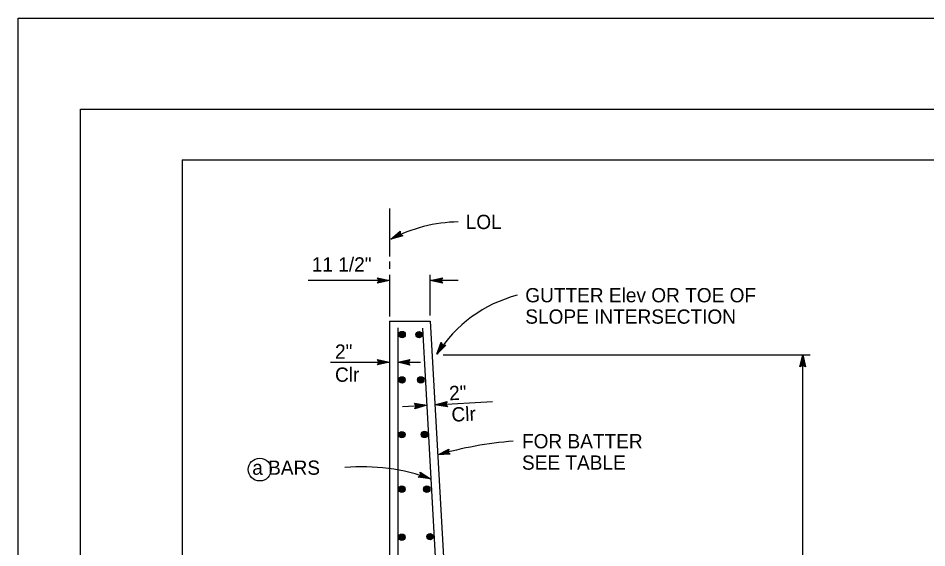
# Model space of a CAD drawing. Extents: x -894 to 866, y -476 to 714.
# Drawn here: x -894 to -447.7, y 453.6 to 713.6 of the extents above; entities that cross this region are included whole.
import ezdxf

# ---------------------------------------------------------------- set-up
doc = ezdxf.new("R2010")
doc.units = 0
doc.layers.add('10 Sheet Format', color=7, linetype='Continuous')
doc.layers.add('60 Nongeo Data', color=7, linetype='Continuous')

msp = doc.modelspace()

# ---------------------------------------------------------------- linework, layer by layer
at = {"layer": '10 Sheet Format'}
for q in [(811.55, 643.96), (-813.45, -406.04)]:
    msp.add_line((-813.45, 643.96), q, dxfattribs=at)
for points in [[(-894.04, 713.56), (865.96, 713.56), (865.96, -476.44), (-894.04, -476.44)], [(-863.43, 668.96), (836.57, 668.96), (836.57, -431.04), (-863.43, -431.04)], [(-863.43, 668.96), (836.57, 668.96), (836.57, -431.04), (-863.43, -431.04)]]:
    msp.add_lwpolyline(points, close=True, dxfattribs=at)
at = {"layer": '60 Nongeo Data'}
for p, q in [((-711.59, 620.2), (-711.59, 596.61)), ((-711.03, 605.04), (-706.35, 609.03)), ((-709.8, 605.7), (-706.39, 608.6)), ((-708.59, 606.33), (-706.39, 608.21)), ((-705.84, 607.09), (-708.59, 606.33)), ((-707.37, 606.98), (-706.43, 607.78)), ((-706.15, 607.31), (-707.37, 606.98)), ((-706.35, 609.03), (-706.44, 607.48)), ((-706.44, 607.48), (-705.1, 606.67)), ((-706.35, 609.03), (-706.35, 609.03)), ((-705.1, 606.67), (-711.03, 605.04)), ((-711.03, 605.04), (-711.03, 605.04)), ((-705.46, 606.88), (-709.81, 605.69)), ((-705.1, 606.67), (-705.1, 606.67)), ((-711.59, 594.12), (-711.59, 590.49)), ((-711.59, 584.86), (-751.62, 584.86)), ((-716.79, 584.86), (-717.59, 586.2)), ((-717.59, 586.2), (-717.59, 586.2)), ((-717.59, 586.2), (-711.59, 584.86)), ((-711.59, 584.86), (-717.59, 583.53)), ((-717.59, 583.53), (-716.79, 584.86)), ((-717.37, 585.84), (-712.97, 584.86)), ((-712.98, 584.85), (-717.36, 583.89)), ((-714.35, 584.86), (-717.18, 584.23)), ((-717.14, 585.48), (-714.35, 584.86)), ((-716.96, 585.14), (-715.74, 584.86)), ((-715.74, 584.86), (-716.94, 584.59)), ((-711.59, 587.62), (-711.59, 567.22)), ((-711.59, 584.86), (-711.59, 584.86)), ((-691.59, 567.66), (-691.59, 587.65)), ((-691.59, 584.86), (-685.59, 586.19)), ((-677.92, 584.86), (-691.59, 584.86)), ((-685.59, 583.52), (-691.59, 584.86)), ((-691.59, 584.86), (-691.59, 584.86)), ((-685.81, 583.87), (-690.21, 584.86)), ((-690.2, 584.86), (-685.83, 585.83)), ((-688.83, 584.86), (-686, 585.48)), ((-686.04, 584.23), (-688.83, 584.86)), ((-687.45, 584.85), (-686.24, 585.12)), ((-686.22, 584.58), (-687.45, 584.85)), ((-685.59, 586.19), (-686.39, 584.86)), ((-686.39, 584.86), (-685.59, 583.52)), ((-685.59, 586.19), (-685.59, 586.19)), ((-717.59, 583.53), (-717.59, 583.53)), ((-685.59, 583.52), (-685.59, 583.52)), ((-711.59, 564.86), (-691.59, 564.86)), ((-711.59, 564.86), (-711.59, 314.86)), ((-691.59, 564.86), (-679.59, 349.86)), ((-707.59, 561.61), (-707.59, 319.86)), ((-695.41, 561.44), (-682.16, 324.13)), ((-688.31, 548.68), (-686.24, 554.47)), ((-687.57, 549.86), (-686.06, 554.08)), ((-686.83, 551.02), (-685.86, 553.75)), ((-686.24, 554.47), (-686.24, 554.47)), ((-686.24, 554.47), (-685.54, 553.09)), ((-683.98, 553.05), (-688.31, 548.68)), ((-684.39, 553.05), (-687.57, 549.85)), ((-684.82, 553.05), (-686.83, 551.02)), ((-686.1, 552.19), (-685.68, 553.36)), ((-685.21, 553.08), (-686.1, 552.19)), ((-685.54, 553.09), (-683.98, 553.05)), ((-683.98, 553.05), (-683.98, 553.05)), ((-740.66, 544.67), (-711.59, 544.67)), ((-716.79, 544.67), (-717.59, 546.01)), ((-717.59, 546.01), (-717.59, 546.01)), ((-717.59, 546.01), (-711.59, 544.67)), ((-711.59, 544.67), (-717.59, 543.34)), ((-717.59, 543.34), (-716.79, 544.67)), ((-717.37, 545.66), (-712.97, 544.67)), ((-712.98, 544.67), (-717.36, 543.7)), ((-714.35, 544.68), (-717.18, 544.05)), ((-717.14, 545.3), (-714.35, 544.68)), ((-716.96, 544.95), (-715.74, 544.68)), ((-715.74, 544.68), (-716.94, 544.41)), ((-711.59, 544.67), (-711.59, 544.67)), ((-707.59, 544.67), (-701.59, 546)), ((-701.59, 543.33), (-707.59, 544.67)), ((-707.59, 544.67), (-707.59, 544.67)), ((-707.59, 544.67), (-696.34, 544.67)), ((-701.81, 543.69), (-706.21, 544.67)), ((-706.2, 544.68), (-701.83, 545.64)), ((-704.83, 544.67), (-702, 545.3)), ((-702.04, 544.05), (-704.83, 544.67)), ((-703.45, 544.67), (-702.24, 544.94)), ((-702.22, 544.4), (-703.45, 544.67)), ((-701.59, 546), (-702.39, 544.67)), ((-702.39, 544.67), (-701.59, 543.33)), ((-701.59, 546), (-701.59, 546)), ((-688.31, 548.68), (-688.31, 548.68)), ((-685.29, 548.36), (-504.99, 548.36)), ((-685.29, 548.36), (-517.65, 548.36)), ((-510.01, 542.36), (-508.67, 548.36)), ((-509.65, 542.58), (-508.67, 546.98)), ((-509.29, 542.81), (-508.67, 545.6)), ((-508.67, 314.86), (-508.67, 548.36)), ((-508.67, 548.36), (-508.67, 548.36)), ((-508.67, 548.36), (-507.34, 542.36)), ((-508.67, 546.97), (-507.7, 542.6)), ((-508.67, 545.6), (-508.05, 542.77)), ((-717.59, 543.34), (-717.59, 543.34)), ((-701.59, 543.33), (-701.59, 543.33)), ((-508.67, 543.16), (-510.01, 542.36)), ((-510.01, 542.36), (-510.01, 542.36)), ((-508.95, 542.99), (-508.67, 544.22)), ((-508.67, 544.22), (-508.41, 543.01)), ((-507.34, 542.36), (-508.67, 543.16)), ((-507.34, 542.36), (-507.34, 542.36)), ((-705.19, 522.89), (-693.29, 523.55)), ((-698.48, 523.26), (-699.36, 524.55)), ((-699.36, 524.55), (-699.36, 524.55)), ((-699.36, 524.55), (-693.29, 523.55)), ((-693.29, 523.55), (-699.21, 521.89)), ((-699.21, 521.89), (-698.48, 523.26)), ((-699.12, 524.21), (-694.67, 523.47)), ((-694.68, 523.47), (-698.99, 522.26)), ((-698.87, 523.86), (-696.05, 523.4)), ((-696.05, 523.4), (-698.84, 522.62)), ((-698.67, 523.53), (-697.43, 523.32)), ((-697.43, 523.32), (-698.62, 522.99)), ((-693.29, 523.55), (-693.29, 523.55)), ((-689.3, 523.77), (-683.38, 525.44)), ((-689.3, 523.77), (-660.97, 525.35)), ((-683.23, 522.77), (-689.3, 523.77)), ((-689.3, 523.77), (-689.3, 523.77)), ((-683.47, 523.11), (-687.92, 523.85)), ((-687.91, 523.85), (-683.6, 525.06)), ((-686.54, 523.92), (-683.75, 524.71)), ((-683.72, 523.46), (-686.54, 523.92)), ((-685.16, 524), (-683.97, 524.34)), ((-683.92, 523.79), (-685.16, 524)), ((-683.38, 525.44), (-684.11, 524.06)), ((-684.11, 524.06), (-683.23, 522.77)), ((-683.38, 525.44), (-683.38, 525.44)), ((-683.23, 522.77), (-683.23, 522.77)), ((-699.21, 521.89), (-699.21, 521.89)), ((-687.9, 499.23), (-682.46, 502.1)), ((-686.56, 499.6), (-682.6, 501.69)), ((-685.24, 499.96), (-682.68, 501.31)), ((-682.38, 500.09), (-685.24, 499.96)), ((-683.9, 500.32), (-682.81, 500.9)), ((-682.64, 500.38), (-683.9, 500.32)), ((-682.46, 502.1), (-682.89, 500.6)), ((-682.89, 500.6), (-681.76, 499.52)), ((-682.46, 502.1), (-682.46, 502.1)), ((-681.76, 499.52), (-687.9, 499.23)), ((-687.9, 499.23), (-687.9, 499.23)), ((-682.06, 499.81), (-686.57, 499.59)), ((-681.76, 499.52), (-681.76, 499.52)), ((-697.54, 488.23), (-696.32, 489.2)), ((-691.45, 487.39), (-697.54, 488.23)), ((-697.54, 488.23), (-697.54, 488.23)), ((-692.76, 487.87), (-697.19, 488.49)), ((-694.04, 488.35), (-696.91, 488.75)), ((-696.32, 489.2), (-696.61, 490.74)), ((-696.61, 490.74), (-696.61, 490.74)), ((-696.61, 490.74), (-691.45, 487.39)), ((-695.33, 488.84), (-696.56, 489.01)), ((-696.53, 490.33), (-692.74, 487.87)), ((-696.43, 489.91), (-694.04, 488.35)), ((-696.39, 489.52), (-695.33, 488.84)), ((-691.45, 487.39), (-691.45, 487.39))]:
    msp.add_line(p, q, dxfattribs=at)
for centre, radius in [((-705.44, 558.3), 1.56), ((-705.44, 558.3), 1.37), ((-705.44, 558.3), 1.19), ((-705.44, 558.3), 1), ((-705.44, 558.3), 0.812), ((-705.44, 558.3), 0.625), ((-705.44, 558.3), 0.437), ((-705.44, 558.3), 0.187), ((-697.14, 558.25), 1.56), ((-697.14, 558.25), 1.37), ((-697.14, 558.25), 1.19), ((-697.14, 558.25), 1), ((-697.14, 558.25), 0.812), ((-697.14, 558.25), 0.625), ((-697.14, 558.25), 0.437), ((-697.14, 558.25), 0.187), ((-705.49, 536.03), 1.56), ((-705.49, 536.03), 1.37), ((-705.49, 536.03), 1.19), ((-705.49, 536.03), 1), ((-705.49, 536.03), 0.812), ((-705.49, 536.03), 0.625), ((-705.49, 536.03), 0.437), ((-705.49, 536.03), 0.187), ((-696.28, 536.03), 1.56), ((-696.28, 536.03), 1.37), ((-696.28, 536.03), 1.19), ((-696.28, 536.03), 1), ((-696.28, 536.03), 0.812), ((-696.28, 536.03), 0.625), ((-696.28, 536.03), 0.437), ((-696.28, 536.03), 0.187), ((-705.55, 509.15), 1.56), ((-705.55, 509.15), 1.37), ((-705.55, 509.15), 1.19), ((-705.55, 509.15), 1), ((-705.55, 509.15), 0.812), ((-705.55, 509.15), 0.625), ((-705.55, 509.15), 0.437), ((-705.55, 509.15), 0.187), ((-694.45, 509.23), 1.56), ((-694.45, 509.23), 1.37), ((-694.45, 509.23), 1.19), ((-694.45, 509.23), 1), ((-694.45, 509.23), 0.812), ((-694.45, 509.23), 0.625), ((-694.45, 509.23), 0.437), ((-694.45, 509.23), 0.187), ((-775.39, 492.02), 5.6), ((-705.58, 482.39), 1.56), ((-705.58, 482.39), 1.37), ((-705.58, 482.39), 1.19), ((-705.58, 482.39), 1), ((-705.58, 482.39), 0.812), ((-705.58, 482.39), 0.625), ((-705.58, 482.39), 0.437), ((-705.58, 482.39), 0.187), ((-693.32, 482.39), 1.56), ((-693.32, 482.39), 1.37), ((-693.32, 482.39), 1.19), ((-693.32, 482.39), 1), ((-693.32, 482.39), 0.812), ((-693.32, 482.39), 0.625), ((-693.32, 482.39), 0.437), ((-693.32, 482.39), 0.187), ((-705.57, 458.82), 1.56), ((-705.57, 458.82), 1.37), ((-705.57, 458.82), 1.19), ((-705.57, 458.82), 1), ((-691.71, 459.08), 1.56), ((-691.71, 459.08), 1.37), ((-691.71, 459.08), 1.19), ((-691.71, 459.08), 1), ((-691.71, 459.08), 0.812), ((-705.57, 458.82), 0.812), ((-705.57, 458.82), 0.625), ((-705.57, 458.82), 0.437), ((-705.57, 458.82), 0.187), ((-691.71, 459.08), 0.625), ((-691.71, 459.08), 0.437), ((-691.71, 459.08), 0.187)]:
    msp.add_circle(centre, radius, dxfattribs=at)
for centre, radius, start, end in [((-676.76, 540.43), 73.14, 90.8573, 117.9411), ((-631.99, 513.24), 66.54, 104.6859, 147.8122), ((-635.55, 315.34), 191.22, 94.5887, 105.8977), ((-724.68, 397.95), 95.41, 69.6199, 95.3289)]:
    msp.add_arc(centre, radius, start, end, dxfattribs=at)

# ---------------------------------------------------------------- texts
for s, height, p in [('LOL', 7, (-674.22, 610.06)), ('11 1/2"', 7, (-749.82, 589.2)), ('GUTTER Elev OR TOE OF', 6.9999, (-644.94, 574.1)), ('SLOPE INTERSECTION', 6.9999, (-644.94, 563.6)), ('2"', 7, (-738.4, 546.42)), ('Clr', 7, (-738.4, 535.1)), ('FOR BATTER', 7, (-646.57, 502.44)), ('a BARS', 7, (-779.06, 489.45)), ('SEE TABLE', 7, (-646.57, 491.94))]:
    msp.add_text(s, height=height, dxfattribs=at).set_placement(p)
for s, p in [('2"', (-682.18, 526)), ('Clr', (-681.05, 515.48))]:
    msp.add_text(s, height=7, rotation=2.6798, dxfattribs=at).set_placement(p)

doc.saveas('drawing.dxf')
